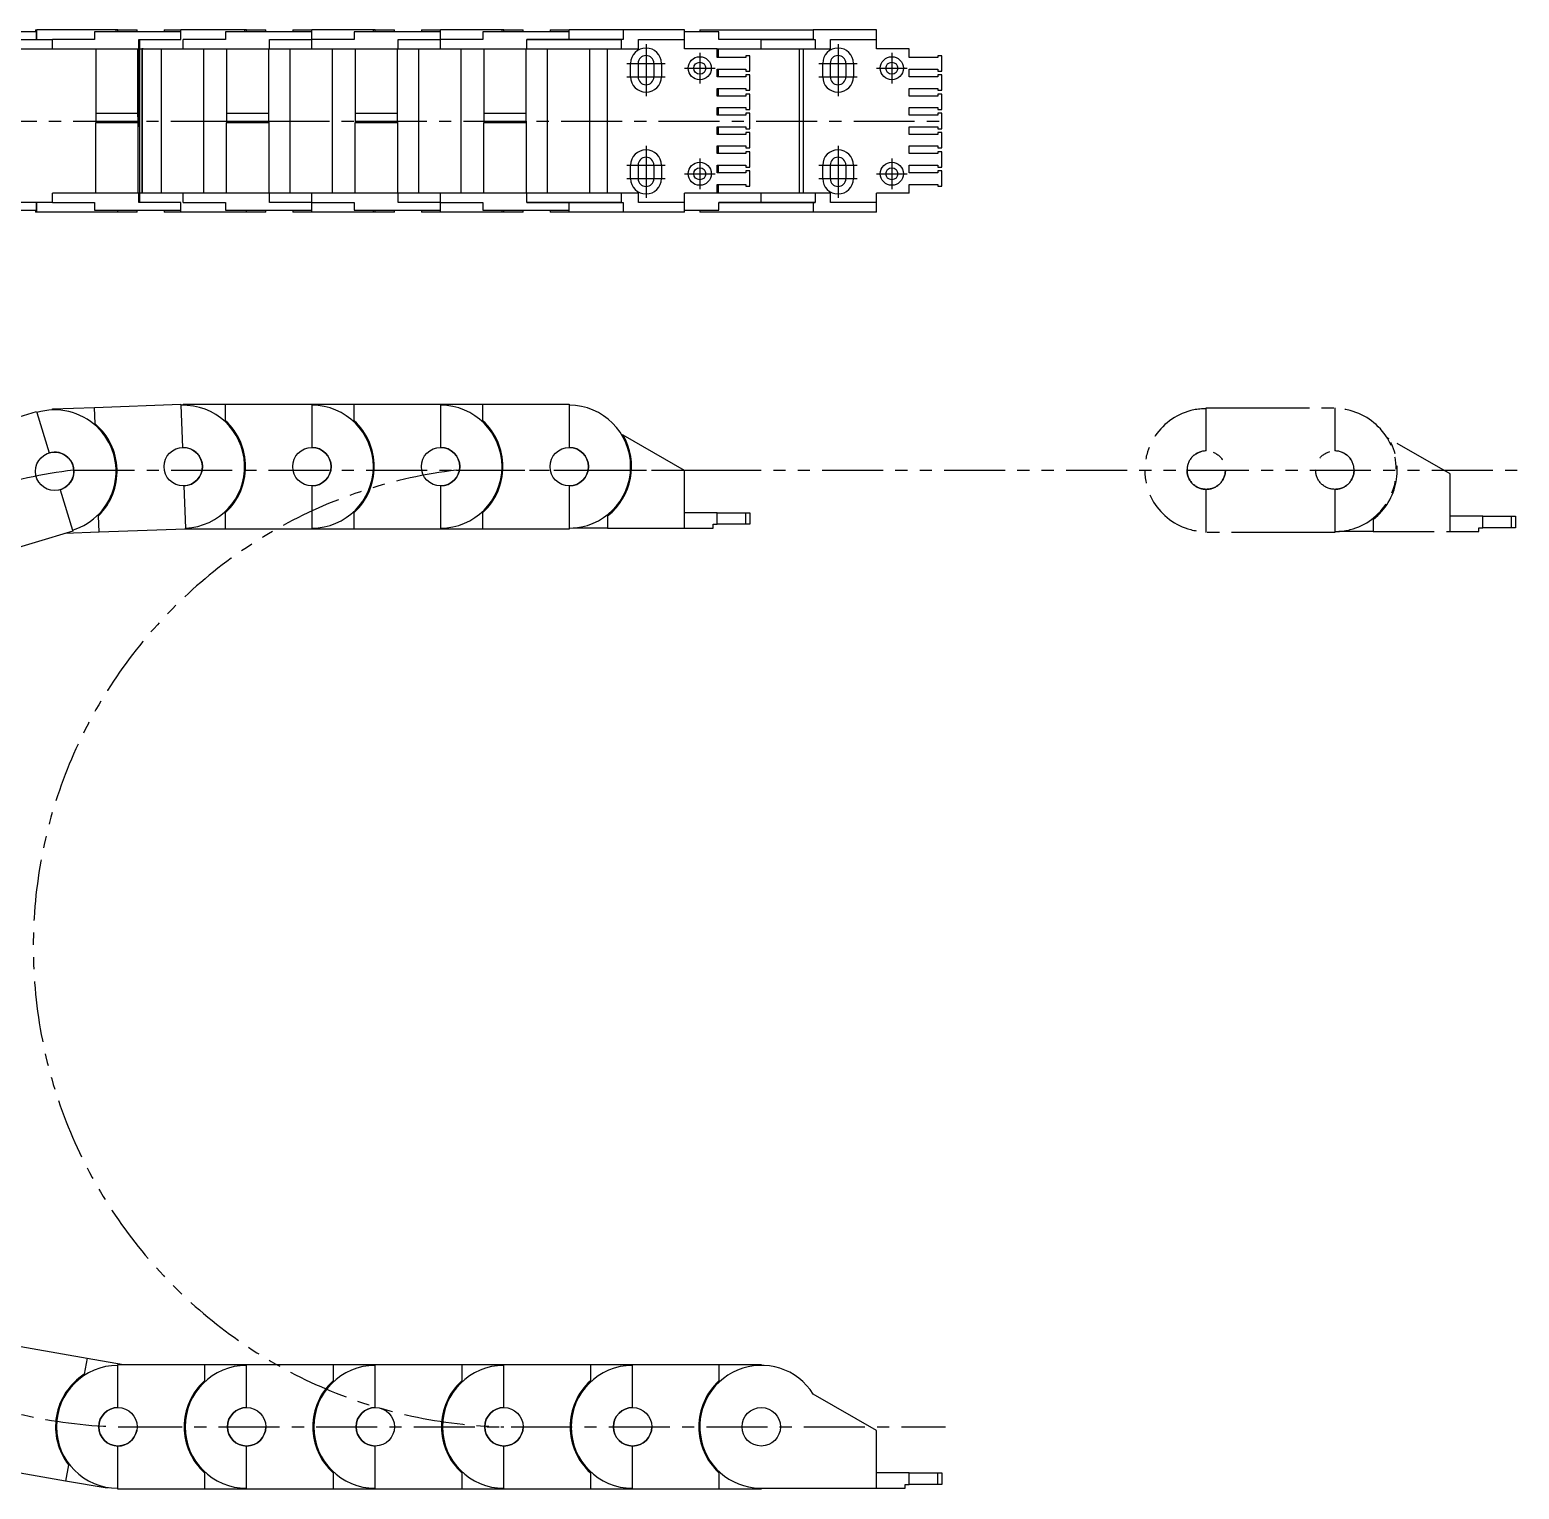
# Model space of a CAD drawing. Extents: x -285 to 1005, y -696 to 95.
# Drawn here: x 229 to 1005, y -665 to 95 of the extents above; entities that cross this region are included whole.
import ezdxf

# ---------------------------------------------------------------- set-up
doc = ezdxf.new("R2010")
doc.units = 0
doc.linetypes.add('CENTER', pattern=[50.8, 31.75, -6.35, 6.35, -6.35])
doc.linetypes.add('PHANTOM', pattern=[63.5, 31.75, -6.35, 6.35, -6.35, 6.35, -6.35])
doc.layers.get('0').update_dxf_attribs({"linetype": 'CONTINUOUS'})
doc.layers.add('CENTER', color=1, linetype='CONTINUOUS')

msp = doc.modelspace()

# ---------------------------------------------------------------- linework, layer by layer
at = {"color": 7, "linetype": 'CONTINUOUS'}
for p, q in [((232.909497, 94), (189.83073, 94)), ((232.30449, 95), (232.30449, 94)), ((232.30449, 95), (233.054036, 95)), ((232.30449, 95), (233.054036, 95)), ((232.909497, 90), (232.909497, 94)), ((233.054036, 94), (232.909497, 94)), ((274.30449, 95), (233.054036, 95)), ((233.054036, 94), (233.054036, 95)), ((233.054036, 90), (233.054036, 94)), ((275.260041, 95), (252.297856, 95)), ((252.297856, 95), (252.30449, 95)), ((252.297856, 95), (252.30449, 95)), ((263.106257, 94), (263.106257, 90)), ((308.076403, 94), (263.106257, 94)), ((274.30449, 94), (274.30449, 95)), ((275.260041, 95), (285.260041, 95)), ((275.260041, 95), (285.260041, 95)), ((275.260041, 94), (275.260041, 95)), ((285.260041, 94), (285.260041, 95)), ((299.260041, 95), (308.094613, 95)), ((299.260041, 95), (299.260041, 94)), ((308.076403, 90), (308.076403, 94)), ((308.094613, 94), (308.076403, 94)), ((341.260041, 95), (308.094613, 95)), ((308.094613, 94), (308.094613, 95)), ((308.094613, 90), (308.094613, 94)), ((376.260041, 94), (331.260041, 94)), ((331.260041, 94), (331.260041, 90)), ((341.260041, 94), (341.260041, 95)), ((342.260041, 95), (341.260041, 95)), ((342.260041, 95), (352.260041, 95)), ((342.260041, 94), (342.260041, 95)), ((352.260041, 94), (352.260041, 95)), ((366.260041, 95), (376.260041, 95)), ((366.260041, 95), (366.260041, 94)), ((408.260041, 95), (376.260041, 95)), ((376.260041, 94), (376.260041, 95)), ((376.260041, 90), (376.260041, 94)), ((398.260041, 94), (398.260041, 90)), ((443.260041, 94), (398.260041, 94)), ((408.260041, 94), (408.260041, 95)), ((409.260041, 95), (408.260041, 95)), ((409.260041, 95), (419.260041, 95)), ((409.260041, 94), (409.260041, 95)), ((419.260041, 94), (419.260041, 95)), ((433.260041, 95), (443.260041, 95)), ((433.260041, 95), (433.260041, 94)), ((475.260041, 95), (443.260041, 95)), ((443.260041, 94), (443.260041, 95)), ((443.260041, 90), (443.260041, 94)), ((465.260041, 94), (465.260041, 90)), ((510.260041, 94), (465.260041, 94)), ((476.260041, 95), (475.260041, 95)), ((475.260041, 94), (475.260041, 95)), ((476.260041, 95), (486.260041, 95)), ((476.260041, 94), (476.260041, 95)), ((486.260041, 94), (486.260041, 95)), ((500.260041, 95), (510.260041, 95)), ((500.260041, 95), (500.260041, 94)), ((538.282132, 95), (510.260041, 95)), ((510.260041, 94), (510.260041, 95)), ((510.260041, 90), (510.260041, 94)), ((538.282132, 95), (538.282132, 90)), ((570.260041, 95), (538.282132, 95)), ((570.260041, 90), (570.260041, 95)), ((588.260041, 94), (570.260041, 94)), ((578.260041, 95), (637.382175, 95)), ((578.260041, 95), (578.260041, 94)), ((588.260041, 90), (588.260041, 94)), ((637.382175, 95), (637.382175, 90)), ((670.260041, 95), (637.382175, 95)), ((670.260041, 90), (670.260041, 95)), ((211.848767, 90), (232.909497, 90)), ((232.909497, 90), (233.054036, 90)), ((233.054036, 90), (241.120852, 90)), ((263.106257, 90), (241.120852, 90)), ((241.120852, 85), (241.120852, 90)), ((286.090998, 90), (308.076403, 90)), ((286.090998, 85), (286.090998, 90)), ((286.403415, 89.995), (286.403415, 85)), ((308.076403, 90), (308.094613, 90)), ((331.260041, 90), (309.260041, 90)), ((309.260041, 85), (309.260041, 90)), ((354.260041, 85), (354.260041, 90)), ((354.260041, 90), (376.260041, 90)), ((398.260041, 90), (376.260041, 90)), ((376.260041, 85), (376.260041, 90)), ((421.260041, 90), (443.260041, 90)), ((421.260041, 85), (421.260041, 90)), ((465.260041, 90), (443.260041, 90)), ((443.260041, 85), (443.260041, 90)), ((488.260041, 90), (510.260041, 90)), ((488.260041, 85), (488.260041, 90)), ((510.260041, 90), (488.260062, 90)), ((537.382175, 90), (510.260041, 90)), ((510.260041, 90), (520.260041, 90)), ((520.260041, 90), (520.260041, 89.995)), ((520.260041, 89.995), (537.382175, 89.995)), ((537.382175, 90), (537.382175, 85)), ((538.282132, 90), (537.382175, 90)), ((546.260041, 85), (546.260041, 90)), ((546.260041, 90), (570.260041, 90)), ((570.260041, 85), (570.260041, 90)), ((610.260041, 90), (588.260041, 90)), ((610.260041, 90), (637.382175, 90)), ((637.382175, 90), (610.260041, 90)), ((610.260041, 85), (610.260041, 90)), ((637.382175, 90), (638.282132, 90)), ((638.282132, 90), (638.282132, 85)), ((646.260041, 90), (670.260041, 90)), ((646.260041, 85), (646.260041, 90)), ((670.260041, 85), (670.260041, 90)), ((214.328539, 85), (241.139062, 85)), ((241.120852, 85), (286.090998, 85)), ((263.696974, 85), (263.696974, 51.5)), ((285.682379, 51.5), (285.682379, 85)), ((285.737009, 85), (285.737009, 51.901924)), ((286.403415, 85), (286.090998, 85)), ((286.642962, 85), (286.401806, 85)), ((286.403431, 85), (309.260041, 85)), ((286.642962, 10), (286.642962, 85)), ((287.629084, 85), (287.629084, 10)), ((288.145857, 85), (287.629084, 85)), ((287.867556, 85), (287.867556, 10)), ((288.458274, 85), (288.145857, 85)), ((297.760041, 85), (297.760041, 10)), ((309.260041, 85), (354.260041, 85)), ((319.760041, 85), (319.760041, 10)), ((331.760041, 85), (331.760041, 51.5)), ((353.760041, 51.5), (353.760041, 85)), ((354.260041, 85), (376.260041, 85)), ((364.760041, 85), (364.760041, 10)), ((376.260041, 85), (421.260041, 85)), ((386.760041, 85), (386.760041, 10)), ((398.760041, 85), (398.760041, 51.5)), ((420.760041, 51.5), (420.760041, 85)), ((421.260041, 85), (443.260041, 85)), ((431.760041, 85), (431.760041, 10)), ((443.260041, 85), (488.260041, 85)), ((453.760041, 85), (453.760041, 10)), ((465.760041, 85), (465.760041, 51.5)), ((487.760041, 51.5), (487.760041, 85)), ((488.260041, 85), (537.382175, 85)), ((498.760041, 85), (498.760041, 10)), ((520.760041, 85), (520.760041, 10)), ((530.260041, 10), (530.260041, 85)), ((537.382175, 85), (546.260041, 85)), ((587.260041, 85), (570.260041, 85)), ((587.260041, 80.5), (587.260041, 85)), ((587.260041, 85), (610.260041, 85)), ((602.260041, 80.5), (587.260041, 80.5)), ((587.760041, 85), (587.760041, 80.5)), ((602.260041, 81.5), (602.260041, 80.5)), ((604.260041, 81.5), (602.260041, 81.5)), ((604.260041, 73.5), (604.260041, 81.5)), ((610.260041, 85), (638.282132, 85)), ((630.260041, 10), (630.260041, 85)), ((632.174648, 85), (632.174648, 10)), ((638.282132, 85), (646.260041, 85)), ((687.260041, 85), (670.260041, 85)), ((687.260041, 80.5), (687.260041, 85)), ((702.260041, 80.5), (687.260041, 80.5)), ((702.260041, 81.5), (702.260041, 80.5)), ((704.260041, 81.5), (702.260041, 81.5)), ((704.260041, 73.5), (704.260041, 81.5)), ((542.260041, 70.5), (542.260041, 77.5)), ((546.160041, 77.5), (546.160041, 70.5)), ((554.360041, 77.5), (554.360041, 70.5)), ((558.260041, 77.5), (558.260041, 70.5)), ((587.260041, 74.5), (602.260041, 74.5)), ((587.260041, 70.5), (587.260041, 74.5)), ((602.260041, 70.5), (587.260041, 70.5)), ((587.760041, 74.5), (587.760041, 70.5)), ((602.260041, 74.5), (602.260041, 73.5)), ((602.260041, 73.5), (604.260041, 73.5)), ((602.260041, 71.5), (602.260041, 70.5)), ((604.260041, 71.5), (602.260041, 71.5)), ((604.260041, 63.5), (604.260041, 71.5)), ((642.260041, 70.5), (642.260041, 77.5)), ((646.160041, 77.5), (646.160041, 70.5)), ((654.360041, 77.5), (654.360041, 70.5)), ((658.260041, 77.5), (658.260041, 70.5)), ((687.260041, 70.5), (687.260041, 74.5)), ((687.260041, 74.5), (702.260041, 74.5)), ((702.260041, 70.5), (687.260041, 70.5)), ((702.260041, 74.5), (702.260041, 73.5)), ((702.260041, 73.5), (704.260041, 73.5)), ((704.260041, 71.5), (702.260041, 71.5)), ((702.260041, 71.5), (702.260041, 70.5)), ((704.260041, 63.5), (704.260041, 71.5)), ((587.260041, 60.5), (587.260041, 64.5)), ((587.260041, 64.5), (602.260041, 64.5)), ((587.760041, 64.5), (587.760041, 60.5)), ((602.260041, 64.5), (602.260041, 63.5)), ((602.260041, 63.5), (604.260041, 63.5)), ((687.260041, 60.5), (687.260041, 64.5)), ((687.260041, 64.5), (702.260041, 64.5)), ((702.260041, 64.5), (702.260041, 63.5)), ((702.260041, 63.5), (704.260041, 63.5)), ((602.260041, 60.5), (587.260041, 60.5)), ((587.260041, 54.5), (602.260041, 54.5)), ((587.260041, 50.5), (587.260041, 54.5)), ((587.760041, 54.5), (587.760041, 50.5)), ((602.260041, 61.5), (602.260041, 60.5)), ((604.260041, 61.5), (602.260041, 61.5)), ((602.260041, 54.5), (602.260041, 53.5)), ((604.260041, 53.5), (604.260041, 61.5)), ((702.260041, 60.5), (687.260041, 60.5)), ((687.260041, 50.5), (687.260041, 54.5)), ((687.260041, 54.5), (702.260041, 54.5)), ((704.260041, 61.5), (702.260041, 61.5)), ((702.260041, 61.5), (702.260041, 60.5)), ((702.260041, 54.5), (702.260041, 53.5)), ((704.260041, 53.5), (704.260041, 61.5)), ((263.696974, 51.5), (263.781082, 47.5)), ((263.696974, 51.5), (285.682379, 51.5)), ((263.781082, 47.5), (285.766487, 47.5)), ((263.781082, 47.5), (263.781082, 46.5)), ((285.766487, 47.5), (285.682379, 51.5)), ((285.737009, 51.901924), (285.821116, 47.901924)), ((285.766487, 44.5), (285.766487, 47.5)), ((285.821116, 47.901924), (285.821116, 44.5)), ((331.760041, 51.5), (353.760041, 51.5)), ((331.760041, 51.5), (331.760041, 47.5)), ((331.760041, 47.5), (353.760041, 47.5)), ((331.760041, 47.5), (331.760041, 46.5)), ((353.760041, 47.5), (353.760041, 51.5)), ((353.760041, 46.5), (353.760041, 47.5)), ((353.760041, 47.5), (353.760041, 46.5)), ((398.760041, 51.5), (398.760041, 47.5)), ((398.760041, 51.5), (420.760041, 51.5)), ((398.760041, 47.5), (420.760041, 47.5)), ((398.760041, 47.5), (398.760041, 46.5)), ((420.760041, 47.5), (420.760041, 51.5)), ((420.760041, 46.5), (420.760041, 47.5)), ((420.760041, 47.5), (420.760041, 46.5)), ((465.760041, 51.5), (465.760041, 47.5)), ((465.760041, 51.5), (487.760041, 51.5)), ((465.760041, 47.5), (487.760041, 47.5)), ((465.760041, 47.5), (465.760041, 46.5)), ((487.760041, 47.5), (487.760041, 51.5)), ((487.760041, 46.5), (487.760041, 47.5)), ((487.760041, 47.5), (487.760041, 46.5)), ((602.260041, 50.5), (587.260041, 50.5)), ((602.260041, 53.5), (604.260041, 53.5)), ((602.260041, 51.5), (602.260041, 50.5)), ((604.260041, 51.5), (602.260041, 51.5)), ((604.260041, 43.5), (604.260041, 51.5)), ((702.260041, 50.5), (687.260041, 50.5)), ((702.260041, 53.5), (704.260041, 53.5)), ((702.260041, 51.5), (702.260041, 50.5)), ((704.260041, 51.5), (702.260041, 51.5)), ((704.260041, 43.5), (704.260041, 51.5)), ((263.696974, 10), (263.696974, 46.5)), ((285.682379, 46.5), (263.696974, 46.5)), ((285.682379, 46.5), (285.682379, 10)), ((285.737009, 46.5), (285.682379, 46.5)), ((285.737009, 10), (285.737009, 46.5)), ((285.737009, 44.5), (285.766487, 44.5)), ((285.821116, 44.5), (285.766487, 44.5)), ((353.760041, 46.5), (331.760041, 46.5)), ((331.760041, 10), (331.760041, 46.5)), ((353.760041, 46.5), (353.760041, 10)), ((398.760041, 10), (398.760041, 46.5)), ((420.760041, 46.5), (398.760041, 46.5)), ((420.760041, 46.5), (420.760041, 10)), ((465.760041, 10), (465.760041, 46.5)), ((487.760041, 46.5), (465.760041, 46.5)), ((487.760041, 46.5), (487.760041, 10)), ((587.260041, 44.5), (602.260041, 44.5)), ((587.260041, 40.5), (587.260041, 44.5)), ((602.260041, 40.5), (587.260041, 40.5)), ((587.760041, 44.5), (587.760041, 40.5)), ((602.260041, 44.5), (602.260041, 43.5)), ((602.260041, 43.5), (604.260041, 43.5)), ((602.260041, 41.5), (602.260041, 40.5)), ((604.260041, 41.5), (602.260041, 41.5)), ((604.260041, 33.5), (604.260041, 41.5)), ((687.260041, 40.5), (687.260041, 44.5)), ((687.260041, 44.5), (702.260041, 44.5)), ((702.260041, 40.5), (687.260041, 40.5)), ((702.260041, 44.5), (702.260041, 43.5)), ((702.260041, 43.5), (704.260041, 43.5)), ((704.260041, 41.5), (702.260041, 41.5)), ((702.260041, 41.5), (702.260041, 40.5)), ((704.260041, 33.5), (704.260041, 41.5)), ((587.260041, 30.5), (587.260041, 34.5)), ((587.260041, 34.5), (602.260041, 34.5)), ((587.760041, 34.5), (587.760041, 30.5)), ((602.260041, 34.5), (602.260041, 33.5)), ((602.260041, 33.5), (604.260041, 33.5)), ((602.260041, 31.5), (602.260041, 30.5)), ((604.260041, 31.5), (602.260041, 31.5)), ((604.260041, 23.5), (604.260041, 31.5)), ((687.260041, 30.5), (687.260041, 34.5)), ((687.260041, 34.5), (702.260041, 34.5)), ((702.260041, 34.5), (702.260041, 33.5)), ((702.260041, 33.5), (704.260041, 33.5)), ((702.260041, 31.5), (702.260041, 30.5)), ((704.260041, 31.5), (702.260041, 31.5)), ((704.260041, 23.5), (704.260041, 31.5)), ((542.260041, 17.5), (542.260041, 24.5)), ((546.160041, 24.5), (546.160041, 17.5)), ((554.360041, 24.5), (554.360041, 17.5)), ((558.260041, 24.5), (558.260041, 17.5)), ((602.260041, 30.5), (587.260041, 30.5)), ((587.260041, 24.5), (602.260041, 24.5)), ((587.260041, 20.5), (587.260041, 24.5)), ((587.760041, 24.5), (587.760041, 20.5)), ((602.260041, 24.5), (602.260041, 23.5)), ((602.260041, 23.5), (604.260041, 23.5)), ((642.260041, 17.5), (642.260041, 24.5)), ((646.160041, 24.5), (646.160041, 17.5)), ((654.360041, 24.5), (654.360041, 17.5)), ((658.260041, 24.5), (658.260041, 17.5)), ((702.260041, 30.5), (687.260041, 30.5)), ((687.260041, 20.5), (687.260041, 24.5)), ((687.260041, 24.5), (702.260041, 24.5)), ((702.260041, 24.5), (702.260041, 23.5)), ((702.260041, 23.5), (704.260041, 23.5)), ((602.260041, 20.5), (587.260041, 20.5)), ((602.260041, 21.5), (602.260041, 20.5)), ((604.260041, 21.5), (602.260041, 21.5)), ((604.260041, 13.5), (604.260041, 21.5)), ((702.260041, 20.5), (687.260041, 20.5)), ((704.260041, 21.5), (702.260041, 21.5)), ((702.260041, 21.5), (702.260041, 20.5)), ((704.260041, 13.5), (704.260041, 21.5)), ((286.090998, 10), (241.120852, 10)), ((241.120852, 5), (241.120852, 10)), ((309.260041, 10), (286.090998, 10)), ((286.090998, 5), (286.090998, 10)), ((286.090998, 10), (286.403415, 10)), ((286.403415, 10), (286.403415, 5.005)), ((354.260041, 10), (309.260041, 10)), ((309.260041, 5), (309.260041, 10)), ((354.260041, 5), (354.260041, 10)), ((376.260041, 10), (354.260041, 10)), ((421.260041, 10), (376.260041, 10)), ((376.260041, 5), (376.260041, 10)), ((443.260041, 10), (421.260041, 10)), ((421.260041, 5), (421.260041, 10)), ((488.260041, 10), (443.260041, 10)), ((443.260041, 5), (443.260041, 10)), ((537.382175, 10), (488.260041, 10)), ((488.260041, 5), (488.260041, 10)), ((546.260041, 10), (537.382175, 10)), ((537.382175, 10), (537.382175, 5)), ((546.260041, 5), (546.260041, 10)), ((587.260041, 10), (570.260041, 10)), ((610.260041, 10), (570.260041, 10)), ((570.260041, 5), (570.260041, 10)), ((587.260041, 10), (587.260041, 14.5)), ((587.260041, 14.5), (602.260041, 14.5)), ((587.760041, 14.5), (587.760041, 10)), ((602.260041, 14.5), (602.260041, 13.5)), ((602.260041, 13.5), (604.260041, 13.5)), ((638.282132, 10), (610.260041, 10)), ((610.260041, 5), (610.260041, 10)), ((638.282132, 10), (638.282132, 5)), ((646.260041, 10), (638.282132, 10)), ((646.260041, 5), (646.260041, 10)), ((687.260041, 10), (670.260041, 10)), ((670.260041, 5), (670.260041, 10)), ((687.260041, 10), (687.260041, 14.5)), ((687.260041, 14.5), (702.260041, 14.5)), ((702.260041, 14.5), (702.260041, 13.5)), ((702.260041, 13.5), (704.260041, 13.5)), ((189.83073, 1), (232.909497, 1)), ((232.909497, 5), (211.848767, 5)), ((232.30449, 1), (232.30449, 0)), ((233.054036, 0), (232.30449, 0)), ((232.909497, 1), (232.909497, 5)), ((233.054036, 5), (232.909497, 5)), ((232.909497, 1), (233.054036, 1)), ((233.054036, 1), (233.054036, 5)), ((241.120852, 5), (233.054036, 5)), ((233.054036, 0), (233.054036, 1)), ((275.260041, 0), (233.054036, 0)), ((241.120852, 5), (263.106257, 5)), ((263.106257, 5), (263.106257, 1)), ((263.106257, 1), (308.076403, 1)), ((285.260041, 0), (274.30449, 0)), ((285.260041, 0), (274.30449, 0)), ((275.260041, 0), (275.260041, 1)), ((285.260041, 0), (285.260041, 1)), ((308.076403, 5), (286.090998, 5)), ((299.260041, 1), (299.260041, 0)), ((308.094613, 0), (299.260041, 0)), ((308.076403, 1), (308.076403, 5)), ((308.094613, 5), (308.076403, 5)), ((308.076403, 1), (308.094613, 1)), ((308.094613, 1), (308.094613, 5)), ((308.094613, 0), (308.094613, 1)), ((342.260041, 0), (308.094613, 0)), ((309.260041, 5), (331.260041, 5)), ((331.260041, 5), (331.260041, 1)), ((331.260041, 1), (376.260041, 1)), ((352.260041, 0), (342.259831, 0)), ((342.260041, 0), (342.260041, 1)), ((352.260041, 0), (352.260041, 1)), ((376.260041, 5), (354.260041, 5)), ((366.260041, 1), (366.260041, 0)), ((376.260041, 0), (366.260041, 0)), ((376.260041, 1), (376.260041, 5)), ((376.260041, 5), (398.260041, 5)), ((376.260041, 0), (376.260041, 1)), ((408.260041, 0), (376.260041, 0)), ((398.260041, 5), (398.260041, 1)), ((398.260041, 1), (443.260041, 1)), ((408.260041, 0), (408.260041, 1)), ((409.260041, 0), (408.260041, 0)), ((419.260041, 0), (409.259831, 0)), ((409.260041, 0), (409.260041, 1)), ((419.260041, 0), (419.260041, 1)), ((443.260041, 5), (421.260041, 5)), ((433.260041, 1), (433.260041, 0)), ((443.260041, 0), (433.260041, 0)), ((443.260041, 5), (465.260041, 5)), ((443.260041, 1), (443.260041, 5)), ((443.260041, 0), (443.260041, 1)), ((475.260041, 0), (443.260041, 0)), ((465.260041, 5), (465.260041, 1)), ((465.260041, 1), (510.260041, 1)), ((475.260041, 0), (475.260041, 1)), ((476.260041, 0), (475.260041, 0)), ((486.260041, 0), (476.259831, 0)), ((476.260041, 0), (476.260041, 1)), ((486.260041, 0), (486.260041, 1)), ((510.260041, 5), (488.260041, 5)), ((488.260062, 5), (510.260041, 5)), ((500.260041, 1), (500.260041, 0)), ((520.260041, 0), (500.260041, 0)), ((510.260041, 1), (510.260041, 5)), ((510.260041, 5), (537.382175, 5)), ((520.260041, 5), (510.260041, 5)), ((510.260041, 0), (510.260041, 1)), ((538.282132, 0), (510.260041, 0)), ((537.382175, 5.005), (520.260041, 5.005)), ((520.260041, 5.005), (520.260041, 5)), ((538.282132, 0), (530.260041, 0)), ((537.382175, 5), (538.282132, 5)), ((538.282132, 5), (538.282132, 0)), ((570.260041, 0), (538.282132, 0)), ((570.260041, 5), (546.260041, 5)), ((570.260041, 0), (570.260041, 5)), ((570.260041, 1), (588.260041, 1)), ((578.260041, 1), (578.260041, 0)), ((637.382175, 0), (578.260041, 0)), ((588.260041, 1), (588.260041, 5)), ((637.382175, 5), (588.260041, 5)), ((588.260041, 5), (610.260041, 5)), ((610.260041, 5), (638.282132, 5)), ((637.382175, 5), (637.382175, 0)), ((638.282132, 5), (637.382175, 5)), ((670.260041, 0), (637.382175, 0)), ((670.260041, 5), (646.260041, 5)), ((670.260041, 0), (670.260041, 5)), ((263.106257, -101.660444), (308.076403, -100.021561)), ((308.076403, -100.021561), (308.094613, -100.521229)), ((308.094613, -100.521229), (308.895845, -122.506634)), ((309.260041, -100), (331.260041, -100)), ((309.260041, -100.5), (309.260041, -100)), ((331.260041, -100), (376.260041, -100)), ((331.260041, -108.578253), (331.260041, -100)), ((376.260041, -100), (398.260041, -100)), ((376.260041, -100), (376.260041, -100.5)), ((376.260041, -100.5), (376.260041, -122.5)), ((398.260041, -100), (443.260041, -100)), ((398.260041, -108.578253), (398.260041, -100)), ((443.260041, -100), (465.260041, -100)), ((443.260041, -100), (443.260041, -100.5)), ((443.260041, -100.5), (443.260041, -122.5)), ((465.260041, -100), (510.260041, -100)), ((465.260041, -108.578253), (465.260041, -100)), ((510.260041, -100), (510.260041, -100.5)), ((510.260041, -100.5), (510.260041, -122.5)), ((189.83073, -116.836123), (232.909497, -103.827671)), ((232.909497, -103.827671), (233.054036, -104.306324)), ((233.054036, -104.306324), (239.413723, -125.367055)), ((241.120852, -102.461675), (263.106257, -101.660444)), ((241.139062, -102.961344), (241.120852, -102.461675)), ((263.418674, -110.233005), (263.106257, -101.660444)), ((537.382175, -115.517955), (538.282132, -116.037546)), ((570.260041, -134.5), (538.282132, -116.037546)), ((570.260041, -164.5), (570.260041, -134.5)), ((245.195257, -144.513174), (251.554944, -165.573905)), ((309.624237, -142.493366), (310.425469, -164.478771)), ((376.260041, -142.5), (376.260041, -164.5)), ((443.260041, -142.5), (443.260041, -164.5)), ((510.260041, -142.5), (510.260041, -164.5)), ((265.473532, -166.617322), (265.161116, -158.04476)), ((331.260041, -165), (331.260041, -156.421747)), ((398.260041, -165), (398.260041, -156.421747)), ((465.260041, -165), (465.260041, -156.421747)), ((530.260041, -158.117377), (530.260041, -164.5)), ((587.260041, -156.5), (570.260041, -156.5)), ((585.260041, -162.5), (587.260041, -162.5)), ((585.260041, -164.5), (585.260041, -162.5)), ((587.260041, -162.5), (587.260041, -156.5)), ((587.260041, -156.5), (602.260041, -156.5)), ((602.260041, -162.5), (587.260041, -162.5)), ((602.260041, -162.5), (602.260041, -156.5)), ((602.260041, -156.5), (604.260041, -156.5)), ((604.260041, -162.5), (602.260041, -162.5)), ((604.260041, -156.5), (604.260041, -162.5)), ((251.699482, -166.052558), (208.620715, -179.061009)), ((265.473532, -166.617322), (247.681999, -167.265713)), ((251.554944, -165.573905), (251.699482, -166.052558)), ((310.443679, -164.978439), (265.473532, -166.617322)), ((331.260041, -165), (309.852056, -165)), ((310.425469, -164.478771), (310.443679, -164.978439)), ((376.260041, -165), (331.260041, -165)), ((376.260041, -164.5), (376.260041, -165)), ((398.260041, -165), (376.260041, -165)), ((443.260041, -165), (398.260041, -165)), ((443.260041, -164.5), (443.260041, -165)), ((465.260041, -165), (443.260041, -165)), ((510.260041, -165), (465.260041, -165)), ((510.260041, -164.5), (510.260041, -165)), ((512.260041, -164.5), (512.260041, -164.437439)), ((530.260041, -164.5), (512.260041, -164.5)), ((530.260041, -164.5), (570.260041, -164.5)), ((570.260041, -164.5), (585.260041, -164.5)), ((214.820652, -588.999078), (259.154966, -596.710664)), ((259.154966, -596.710664), (257.684923, -605.162018)), ((259.154966, -596.710664), (278.065531, -600)), ((275.260041, -600), (320.260041, -600)), ((275.260041, -600.5), (275.260041, -600)), ((275.260041, -622.5), (275.260041, -600.5)), ((320.260041, -600), (320.260041, -608.578253)), ((320.260041, -600), (342.260041, -600)), ((342.260041, -600), (387.260041, -600)), ((342.260041, -600.5), (342.260041, -600)), ((342.260041, -622.5), (342.260041, -600.5)), ((387.260041, -600), (409.260041, -600)), ((387.260041, -600), (387.260041, -608.578253)), ((409.260041, -600), (454.260041, -600)), ((409.260041, -600.5), (409.260041, -600)), ((409.260041, -622.5), (409.260041, -600.5)), ((454.260041, -600), (476.260041, -600)), ((454.260041, -600), (454.260041, -608.578253)), ((476.260041, -600), (521.260041, -600)), ((476.260041, -600.5), (476.260041, -600)), ((476.260041, -622.5), (476.260041, -600.5)), ((521.260041, -600), (521.260041, -608.578253)), ((521.260041, -600), (543.260041, -600)), ((543.260041, -600), (588.260041, -600)), ((543.260041, -600.5), (543.260041, -600)), ((543.260041, -622.5), (543.260041, -600.5)), ((588.260041, -600), (588.260041, -608.578253)), ((588.260041, -600), (610.260041, -600)), ((610.260041, -600), (610.260041, -600.5)), ((670.260041, -634.5), (637.382175, -615.517955)), ((670.260041, -664.5), (670.260041, -634.5)), ((275.260041, -664.5), (275.260041, -642.5)), ((342.260041, -664.5), (342.260041, -642.5)), ((409.260041, -664.5), (409.260041, -642.5)), ((476.260041, -664.5), (476.260041, -642.5)), ((543.260041, -664.5), (543.260041, -642.5)), ((248.016008, -660.749118), (203.681694, -653.037532)), ((249.486051, -652.297764), (248.016008, -660.749118)), ((320.260041, -656.421747), (320.260041, -665)), ((387.260041, -656.421747), (387.260041, -665)), ((454.260041, -656.421747), (454.260041, -665)), ((521.260041, -656.421747), (521.260041, -665)), ((588.260041, -656.421747), (588.260041, -665)), ((687.260041, -656.5), (670.260041, -656.5)), ((687.260041, -656.5), (702.260041, -656.5)), ((687.260041, -662.5), (687.260041, -656.5)), ((702.260041, -662.5), (702.260041, -656.5)), ((702.260041, -656.5), (704.260041, -656.5)), ((704.260041, -656.5), (704.260041, -662.5)), ((269.690562, -664.519227), (248.016008, -660.749118)), ((269.776246, -664.026624), (269.690562, -664.519227)), ((275.260041, -665), (275.260041, -664.5)), ((320.260041, -665), (275.260041, -665)), ((342.260041, -665), (320.260041, -665)), ((342.260041, -665), (342.260041, -664.5)), ((387.260041, -665), (342.260041, -665)), ((409.260041, -665), (387.260041, -665)), ((409.260041, -665), (409.260041, -664.5)), ((454.260041, -665), (409.260041, -665)), ((476.260041, -665), (454.260041, -665)), ((476.260041, -665), (476.260041, -664.5)), ((521.260041, -665), (476.260041, -665)), ((543.260041, -665), (521.260041, -665)), ((543.260041, -665), (543.260041, -664.5)), ((588.260041, -665), (543.260041, -665)), ((610.260041, -665), (588.260041, -665)), ((610.260041, -664.5), (610.260041, -665)), ((612.260041, -664.437439), (612.260041, -664.5)), ((612.260041, -664.5), (670.260041, -664.5)), ((670.260041, -664.5), (685.260041, -664.5)), ((685.260041, -664.5), (685.260041, -662.5)), ((685.260041, -662.5), (687.260041, -662.5)), ((702.260041, -662.5), (687.260041, -662.5)), ((704.260041, -662.5), (702.260041, -662.5))]:
    msp.add_line(p, q, dxfattribs=at)
at = {"color": 3, "linetype": 'PHANTOM'}
for p, q in [((841.976699, -101.815531), (886.976699, -101.815531)), ((841.976699, -102.315531), (841.976699, -101.815531)), ((841.976699, -124.315531), (841.976699, -102.315531)), ((863.976699, -101.815531), (908.976699, -101.815531)), ((908.976699, -101.815531), (908.976699, -102.315531)), ((908.976699, -102.315531), (908.976699, -124.315531)), ((936.098833, -117.333486), (936.99879, -117.853077)), ((968.976699, -136.315531), (936.99879, -117.853077)), ((451.480242, -134.315531), (1004.976699, -134.315531)), ((968.976699, -166.315531), (968.976699, -136.315531)), ((841.976699, -166.315531), (841.976699, -144.315531)), ((908.976699, -144.315531), (908.976699, -166.315531)), ((928.976699, -159.932908), (928.976699, -166.315531)), ((985.976699, -158.315531), (968.976699, -158.315531)), ((985.976699, -158.315531), (1000.976699, -158.315531)), ((985.976699, -164.315531), (985.976699, -158.315531)), ((1000.976699, -158.315531), (1002.976699, -158.315531)), ((1000.976699, -164.315531), (1000.976699, -158.315531)), ((1002.976699, -158.315531), (1002.976699, -164.315531)), ((841.976699, -166.815531), (841.976699, -166.315531)), ((886.976699, -166.815531), (841.976699, -166.815531)), ((908.976699, -166.815531), (863.976699, -166.815531)), ((908.976699, -166.315531), (908.976699, -166.815531)), ((910.976699, -166.315531), (910.976699, -166.25297)), ((928.976699, -166.315531), (910.976699, -166.315531)), ((928.976699, -166.315531), (968.976699, -166.315531)), ((968.976699, -166.315531), (983.976699, -166.315531)), ((983.976699, -164.315531), (985.976699, -164.315531)), ((983.976699, -166.315531), (983.976699, -164.315531)), ((1000.976699, -164.315531), (985.976699, -164.315531)), ((1002.976699, -164.315531), (1000.976699, -164.315531))]:
    msp.add_line(p, q, dxfattribs=at)
at = {"color": 7, "linetype": 'CONTINUOUS'}
for centre, radius in [((578.260041, 75), 6), ((578.260041, 75), 3.1), ((678.260041, 75), 6), ((678.260041, 75), 3.1), ((578.260041, 20), 6), ((678.260041, 20), 6), ((578.260041, 20), 3.1), ((678.260041, 20), 3.1), ((309.260041, -132.5), 10), ((376.260041, -132.5), 10), ((443.260041, -132.5), 10), ((510.260041, -132.5), 10), ((242.30449, -134.940115), 10), ((242.30449, -134.940115), 10), ((275.260041, -632.5), 10), ((275.260041, -632.5), 10), ((342.260041, -632.5), 10), ((409.260041, -632.5), 10), ((476.260041, -632.5), 10), ((543.260041, -632.5), 10), ((610.260041, -632.5), 10), ((610.260041, -632.5), 10)]:
    msp.add_circle(centre, radius, dxfattribs=at)
at = {"color": 3, "linetype": 'PHANTOM'}
for centre in [(841.976699, -134.315531), (908.976699, -134.315531)]:
    msp.add_circle(centre, 10, dxfattribs=at)
at = {"color": 7, "linetype": 'CONTINUOUS'}
for centre, radius, start, end in [((550.260041, 77.5), 8, 0, 180), ((650.260041, 77.5), 8, 0, 180), ((550.260041, 77.5), 4.1, 0, 180), ((650.260041, 77.5), 4.1, 0, 180), ((550.260041, 70.5), 8, 180, 0), ((550.260041, 70.5), 4.1, 180, 0), ((650.260041, 70.5), 8, 180, 0), ((650.260041, 70.5), 4.1, 180, 0), ((550.260041, 24.5), 8, 0, 180), ((650.260041, 24.5), 8, 0, 180), ((550.260041, 24.5), 4.1, 0, 180), ((650.260041, 24.5), 4.1, 0, 180), ((550.260041, 17.5), 8, 180, 0), ((550.260041, 17.5), 4.1, 180, 0), ((650.260041, 17.5), 8, 180, 0), ((650.260041, 17.5), 4.1, 180, 0), ((309.260041, -132.5), 32, 272.087152, 92.087152), ((309.260041, -132.5), 32, 272.087152, 92.087152), ((376.260041, -132.5), 32, 270, 90), ((443.260041, -132.5), 32, 270, 90), ((510.260041, -132.5), 32, 270, 90), ((242.30449, -134.940115), 32, 286.802687, 106.802687), ((242.30449, -134.940115), 32, 286.802687, 106.802687), ((309.260041, -132.5), 32.5, 312.603667, 47.396333), ((376.260041, -132.5), 32.5, 312.603667, 47.396333), ((443.260041, -132.5), 32.5, 312.603667, 47.396333), ((242.30449, -134.940115), 32.5, 314.690819, 49.483485), ((242.30449, -134.940115), 32.5, 314.690819, 49.483485), ((510.260041, -132.5), 32.5, 307.979872, 30.433439), ((309.260041, -132.5), 10, 272.087152, 92.087152), ((309.260041, -132.5), 10, 272.087152, 92.087152), ((376.260041, -132.5), 10, 270, 90), ((443.260041, -132.5), 10, 270, 90), ((510.260041, -132.5), 10, 270, 90), ((242.30449, -134.940115), 10, 286.802687, 106.802687), ((242.30449, -134.940115), 10, 286.802687, 106.802687), ((275.260041, -632.5), 32, 90, 270), ((342.260041, -632.5), 32, 90, 270), ((409.260041, -632.5), 32, 90, 270), ((476.260041, -632.5), 32, 90, 270), ((543.260041, -632.5), 32, 90, 270), ((610.260041, -632.5), 32, 32.052013, 273.583322), ((275.260041, -632.5), 32.5, 122.736266, 217.528932), ((275.260041, -632.5), 32.5, 122.736266, 217.528932), ((342.260041, -632.5), 32.5, 132.603667, 227.396333), ((409.260041, -632.5), 32.5, 132.603667, 227.396333), ((476.260041, -632.5), 32.5, 132.603667, 227.396333), ((543.260041, -632.5), 32.5, 132.603667, 227.396333), ((610.260041, -632.5), 32.5, 132.603667, 227.396333), ((275.260041, -632.5), 10, 90, 270), ((342.260041, -632.5), 10, 90, 270), ((409.260041, -632.5), 10, 90, 270), ((476.260041, -632.5), 10, 90, 270), ((543.260041, -632.5), 10, 90, 270), ((275.260041, -632.5), 10, 270, 350.132599), ((342.260041, -632.5), 10, 270, 0), ((476.260041, -632.5), 10, 270, 0), ((543.260041, -632.5), 10, 270, 0)]:
    msp.add_arc(centre, radius, start, end, dxfattribs=at)
at = {"color": 3, "linetype": 'PHANTOM'}
for centre, radius, start, end in [((841.976699, -134.315531), 32, 90, 270), ((908.976699, -134.315531), 32, 270, 90), ((908.976699, -134.315531), 32.5, 307.979872, 30.433439), ((841.976699, -134.315531), 10, 90, 270), ((908.976699, -134.315531), 10, 270, 90), ((481.156263, -382.547951), 250, 96.817316801, 268.877796748), ((841.976699, -134.315531), 10, 270, 0)]:
    msp.add_arc(centre, radius, start, end, dxfattribs=at)
at = {"layer": 'CENTER', "color": 1, "linetype": 'CENTER'}
for p, q in [((550.260041, 87.5), (550.260041, 60.5)), ((650.260041, 87.5), (650.260041, 60.5)), ((578.260041, 83), (578.260041, 67)), ((678.260041, 83), (678.260041, 67)), ((540.260041, 77.5), (560.260041, 77.5)), ((540.260041, 70.5), (560.260041, 70.5)), ((570.260041, 75), (586.260041, 75)), ((640.260041, 77.5), (660.260041, 77.5)), ((640.260041, 70.5), (660.260041, 70.5)), ((670.260041, 75), (686.260041, 75)), ((-2, 47.5), (706.260041, 47.5)), ((550.260041, 34.5), (550.260041, 7.5)), ((650.260041, 34.5), (650.260041, 7.5)), ((540.260041, 24.5), (560.260041, 24.5)), ((578.260041, 28), (578.260041, 12)), ((640.260041, 24.5), (660.260041, 24.5)), ((678.260041, 28), (678.260041, 12)), ((540.260041, 17.5), (560.260041, 17.5)), ((570.260041, 20), (586.260041, 20)), ((640.260041, 17.5), (660.260041, 17.5)), ((670.260041, 20), (686.260041, 20)), ((252.123584, -134.315531), (606.260041, -134.315531)), ((276.903383, -632.5), (706.260041, -632.5))]:
    msp.add_line(p, q, dxfattribs=at)
msp.add_arc((281.799606, -382.547951), 250, 96.817316801, 268.877796748, dxfattribs=at)

doc.saveas('drawing.dxf')
